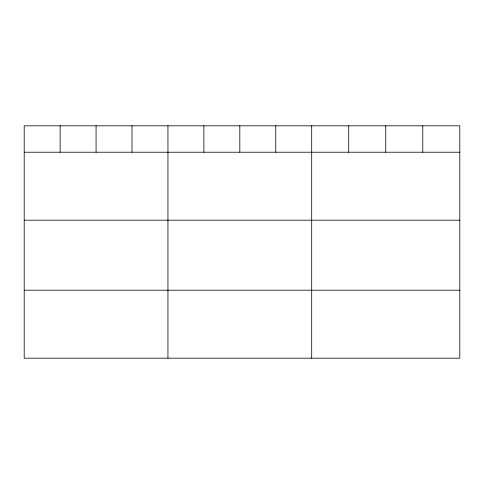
<?xml version="1.0" encoding="UTF-8"?>
<svg xmlns="http://www.w3.org/2000/svg" width="484" height="484" viewBox="0 0 484 484"><rect width="100%" height="100%" fill="white"/><g stroke="black" fill="none" stroke-linecap="round" stroke-linejoin="round"><path stroke-width="0.73" d="M459.8 152.218L459.8 358.178L24.2 358.178L24.2 125.822L459.8 125.822L459.8 152.218L24.2 152.218M24.2 220.184L459.8 220.184M24.2 290.206L459.8 290.206M422.774 125.822L422.774 152.218M385.748 125.822L385.748 152.218M348.722 125.822L348.722 152.218M311.696 125.822L311.696 358.178M275.759 125.822L275.759 152.218M239.822 125.822L239.822 152.218M203.885 125.822L203.885 152.218M167.948 125.822L167.948 358.178M132.011 125.822L132.011 152.218M96.074 125.822L96.074 152.218M60.137 125.822L60.137 152.218"/></g></svg>
